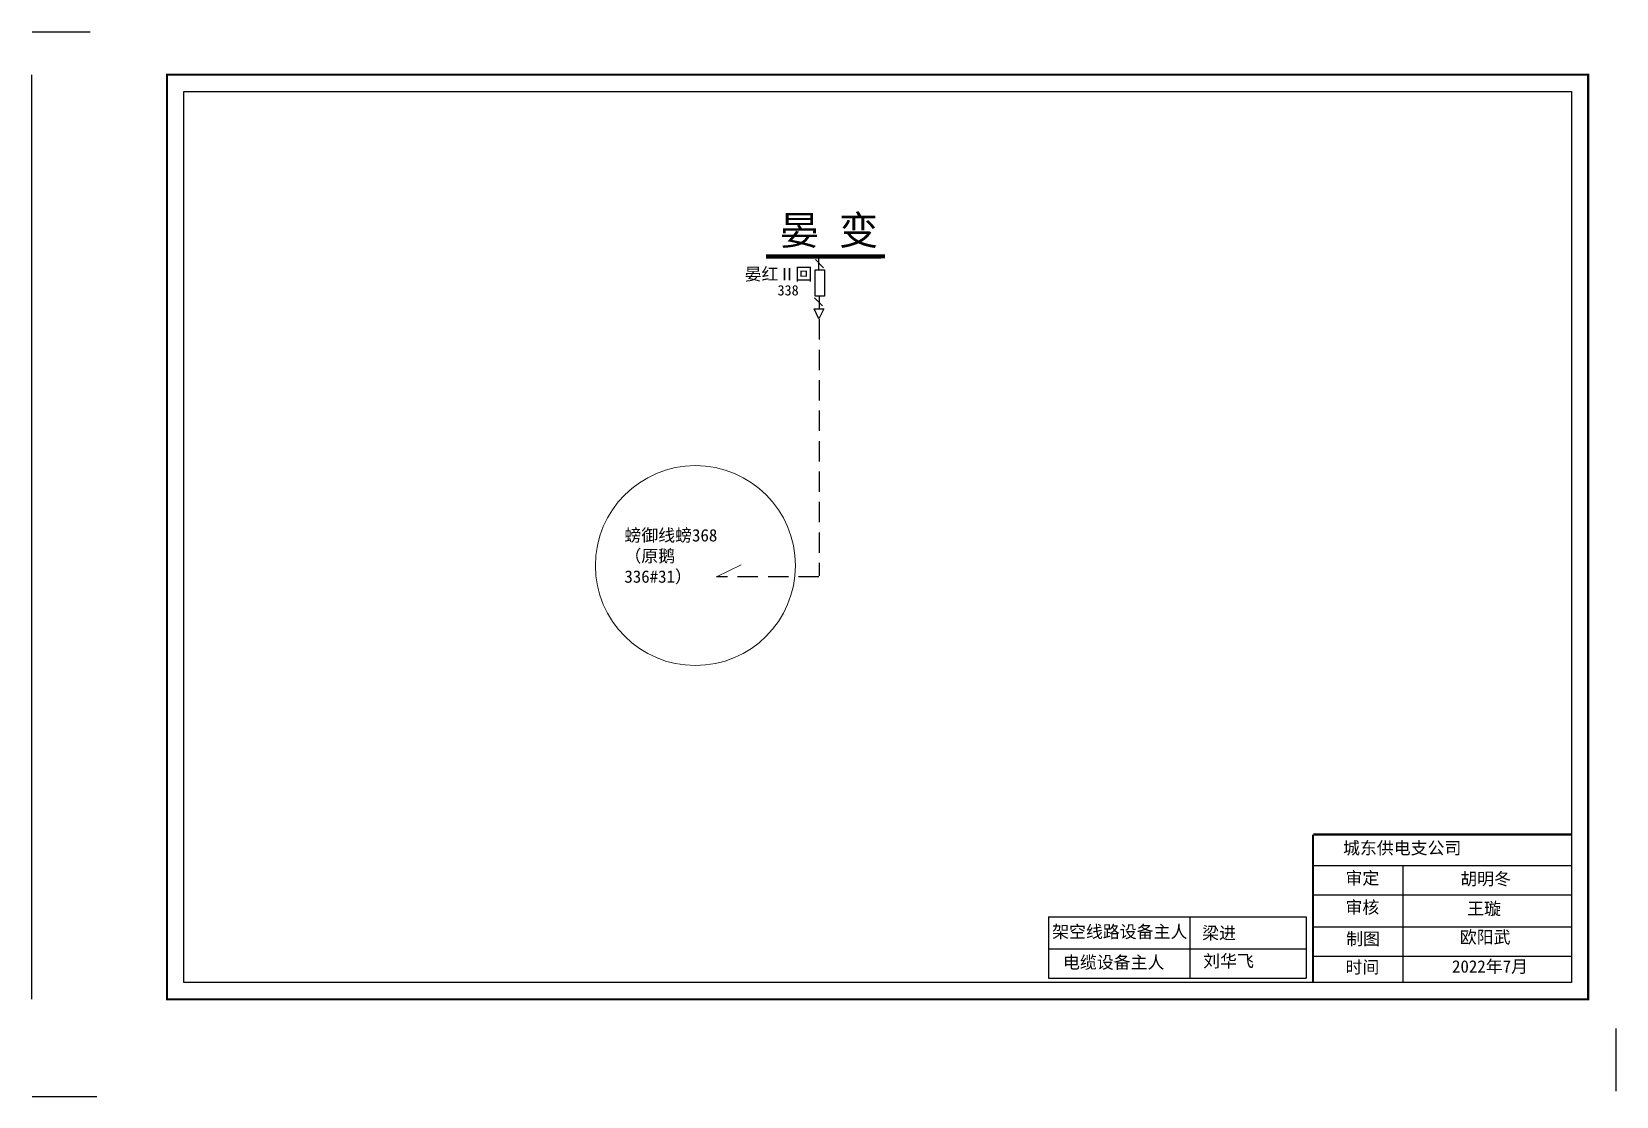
# Model space of a CAD drawing. Extents: x -33 to 351, y -24 to 234.
import ezdxf

# ---------------------------------------------------------------- set-up
doc = ezdxf.new("R2010")
doc.units = 0
doc.header["$LTSCALE"] = 0.774411
doc.linetypes.add('ACAD_ISO02W100', pattern=[15, 12, -3])
doc.linetypes.add('DASHED2', pattern=[9.525, 6.35, -3.175])
doc.layers.get('0').update_dxf_attribs({"linetype": 'CONTINUOUS'})
doc.styles.get("Standard").update_dxf_attribs({"font": '', "height": 2.5})
doc.styles.add('字体', font='', dxfattribs={"height": 2.5})
doc.styles.add('楷体_GB2312_txtstyle_3.00_0_0', font='SIMKAI.TTF', dxfattribs={"height": 3})
doc.styles.get('Standard').set_extended_font_data('SimSun')
doc.styles.get('字体').set_extended_font_data('楷体_GB2312')

msp = doc.modelspace()

# ---------------------------------------------------------------- linework, layer by layer
at = {"linetype": 'Continuous'}
for p, q in [((-32.74, 234.34), (-18.66, 234.34)), ((-32.84, -0.04), (-32.84, 223.92)), ((158.84, 177.15), (156.85, 179.13)), ((158.61, 167.92), (156.63, 169.9)), ((157.67, 164.76), (156.59, 167.19)), ((156.59, 167.19), (158.88, 167.19)), ((158.88, 167.19), (157.67, 164.76)), ((277.36, 32.37), (339.73, 32.37)), ((299.01, 32.36), (299.01, 4.03)), ((277.36, 25.26), (339.73, 25.26)), ((213.28, 19.92), (213.28, 5.07)), ((213.28, 19.92), (275.65, 19.92)), ((247.49, 19.92), (247.49, 5.07)), ((275.65, 19.92), (275.65, 5.07)), ((277.36, 17.51), (339.73, 17.51)), ((213.28, 12.17), (275.65, 12.17)), ((277.36, 10.41), (339.73, 10.41)), ((213.28, 5.07), (275.65, 5.07)), ((350.7, -22.31), (350.7, -7.13)), ((-32.74, -23.55), (-17.05, -23.55))]:
    msp.add_line(p, q, dxfattribs=at)
at = {"linetype": 'ACAD_ISO02W100'}
msp.add_line((157.7, 176.66), (157.7, 179.74), dxfattribs=at)
msp.add_line((157.73, 170.08), (157.73, 167.16))
at = {"linetype": 'DASHED2'}
for p, q in [((157.73, 164.68), (157.73, 102.56)), ((157.7, 102.3), (132.9, 102.3))]:
    msp.add_line(p, q, dxfattribs=at)
at = {"color": 7, "linetype": 'Continuous', "lineweight": 0, "ltscale": 0.727106}
msp.add_line((132.9, 102.3), (138.91, 105.22), dxfattribs=at)
at = {"linetype": 'Continuous', "const_width": 0.5}
msp.add_lwpolyline([(-0.07, 223.92), (343.9, 223.92), (343.9, -0.04), (-0.07, -0.04)], close=True, dxfattribs=at)
at = {"linetype": 'Continuous'}
msp.add_lwpolyline([(3.98, 219.88), (339.86, 219.88), (339.86, 4), (3.98, 4)], close=True, dxfattribs=at)
for points, const_width in [([(173.68, 179.9), (144.86, 179.87)], 1), ([(277.32, 39.87), (277.32, 4.14)], 0.5), ([(277.36, 39.87), (339.73, 39.87)], 0.5)]:
    msp.add_lwpolyline(points, dxfattribs=dict(at, const_width=const_width))
at = {"linetype": 'ACAD_ISO02W100'}
msp.add_lwpolyline([(159.02, 170.26), (156.81, 170.26), (156.81, 176.66), (159.02, 176.66)], close=True, dxfattribs=at)
at = {"color": 12, "linetype": 'Continuous', "lineweight": 0, "ltscale": 1.870129, "true_color": 0xc00000}
msp.add_circle((127.81, 105.02), 24.21, dxfattribs=at)

# ---------------------------------------------------------------- texts
at = {"linetype": 'Continuous', "attachment_point": 1}
for s, insert, char_height, width, style in [('晏 变', (148.2, 189.74), 7, 27.4955, '字体'), ('城东供电支公司', (284.56, 38.1), 3, 82.0179, '楷体_GB2312_txtstyle_3.00_0_0'), ('审定', (285.15, 30.81), 3, 23.4615, '字体'), ('{\\fSimSun|b0|i0|c134|p2;胡明冬}', (312.93, 30.63), 3, 23.4615, '楷体_GB2312_txtstyle_3.00_0_0'), ('审核', (285.15, 23.74), 3, 23.4615, '字体'), ('{\\fSimSun|b0|i0|c134|p2;王璇}', (314.61, 23.42), 3, 33.0539, '楷体_GB2312_txtstyle_3.00_0_0'), ('{\\f\uffbfﾬￌ￥_GB2312|b0|i0|c134|p49;架空线路设备主人}', (214.15, 17.84), 3, 58.56, '字体'), ('梁进', (250.47, 17.51), 3, 47.14, '字体'), ('制图', (285.32, 16.12), 3, 23.4615, '字体'), ('{\\fSimSun|b0|i0|c134|p2;欧阳武}', (312.83, 16.52), 3, 23.4615, '楷体_GB2312_txtstyle_3.00_0_0'), ('{\\f\uffbfﾬￌ￥_GB2312|b0|i0|c134|p49;电缆设备主人}', (216.78, 10.42), 3, 58.56, '字体'), ('刘华飞', (250.71, 10.74), 3, 33.0539, '字体'), ('时间', (285.15, 9.24), 3, 23.4615, '字体'), ('2022{\\fSimSun|b0|i0|c134|p2;年}7{\\fSimSun|b0|i0|c134|p2;月}', (310.94, 9.41), 3, 23.4615, '楷体_GB2312_txtstyle_3.00_0_0')]:
    msp.add_mtext(s, dxfattribs=dict(at, insert=insert, char_height=char_height, width=width, style=style))
at = {"color": 0, "linetype": 'Continuous', "insert": (139.72, 177.14), "char_height": 3, "width": 19.1714, "attachment_point": 1, "style": '字体'}
msp.add_mtext('晏红Ⅱ回', dxfattribs=at)
at = {"color": 0, "linetype": 'Continuous', "insert": (147.7, 172.95), "char_height": 2.5, "width": 5.6554, "attachment_point": 1}
msp.add_mtext('338', dxfattribs=at)
at = {"color": 7, "linetype": 'Continuous', "insert": (110.62, 113.86), "char_height": 3, "width": 27.0776, "attachment_point": 1, "style": '楷体_GB2312_txtstyle_3.00_0_0'}
msp.add_mtext('螃御线螃368（原鹅336#31）', dxfattribs=at)

doc.saveas('drawing.dxf')
